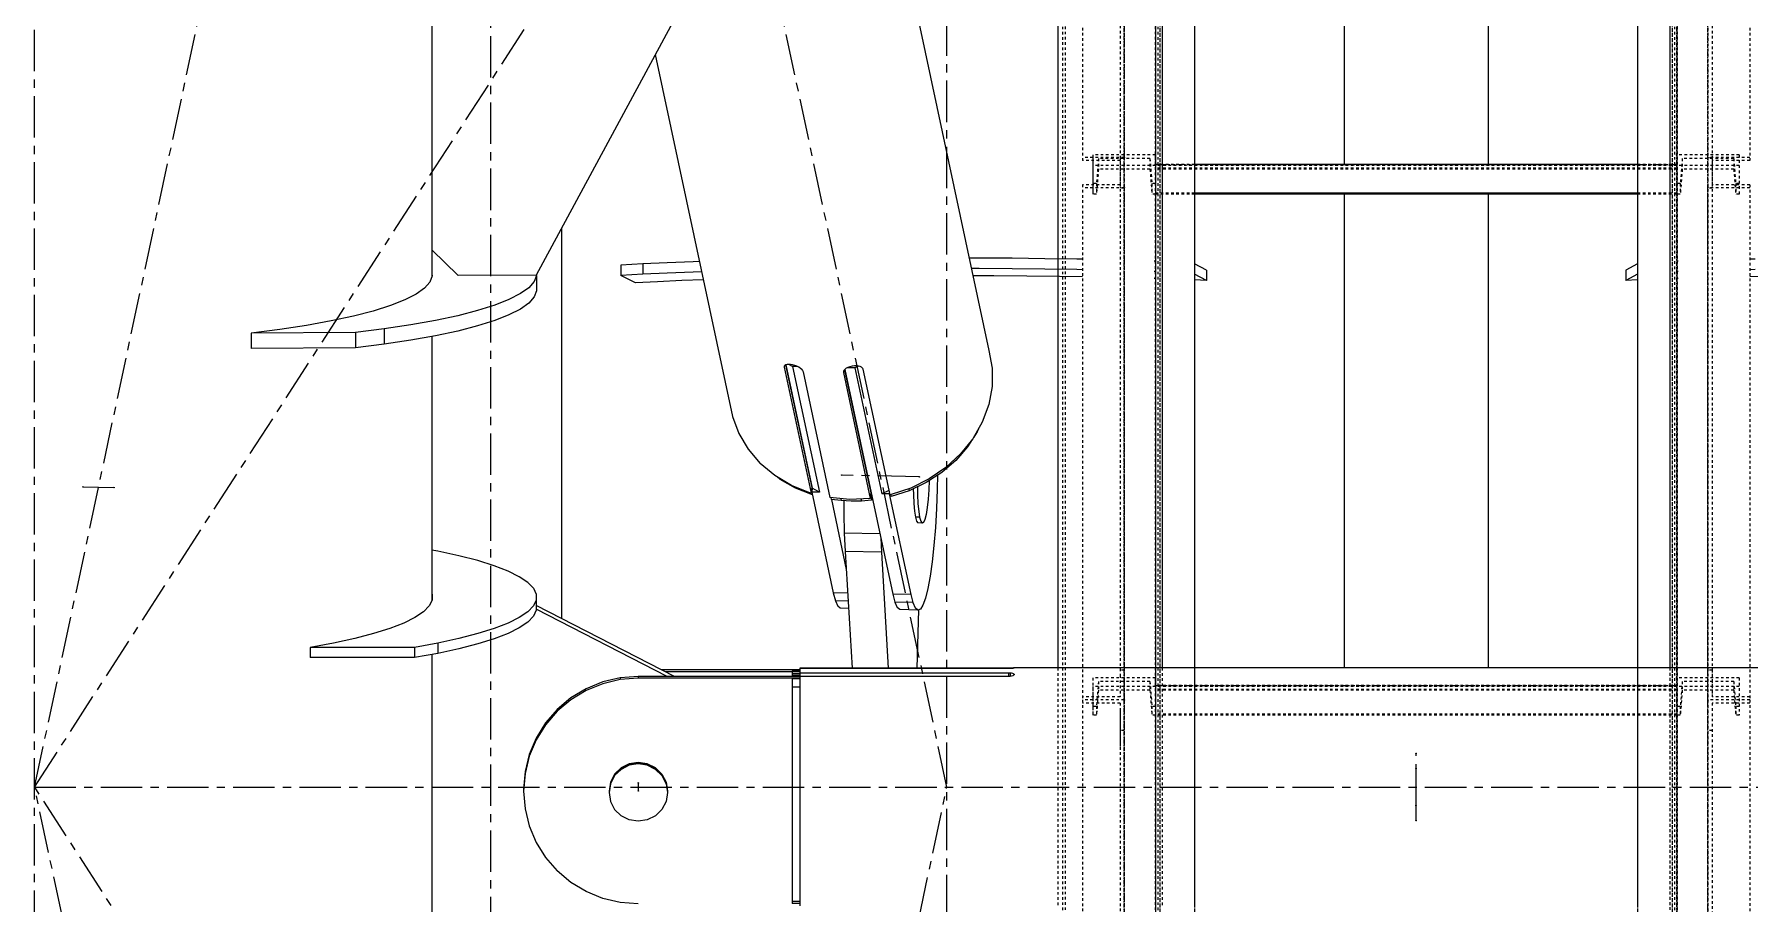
# Model space of a CAD drawing. Header units: millimetres. Extents: x 5143 to 30813, y 232 to 21408.
# Drawn here: x 11839.9 to 12169, y 5057.9 to 5224.7 of the extents above; entities that cross this region are included whole.
import ezdxf

# ---------------------------------------------------------------- set-up
doc = ezdxf.new("R2010")
doc.units = ezdxf.units.MM
doc.header["$LTSCALE"] = 0.25
for name, pattern in [('CENTER', [50.8, 31.75, -6.35, 6.35, -6.35]), ('XKITLINE00', [0]), ('XKITLINE02', [4, 2, -2]), ('XKITLINE03', [6, 3, -1, 1, -1])]:
    doc.linetypes.add(name, pattern=pattern)

msp = doc.modelspace()

# ---------------------------------------------------------------- linework, layer by layer
at = {"color": 8, "linetype": 'CENTER'}
for p, q in [((12015, 4763.35), (12015, 6431.43)), ((12015, 5080.27), (11840, 5900.27)), ((11840, 5080.27), (12370, 5900.27)), ((11840, 3985.69), (11840, 5629.8)), ((11840, 5080.27), (11927.5, 5490.27)), ((11927.5, 4670.27), (11927.5, 5490.27)), ((12009.7, 5139.77), (11994.83, 5140.11)), ((11849.29, 5137.85), (11855.24, 5137.72)), ((12105, 5076.72), (12105, 5086.71)), ((12105, 5073.84), (12105, 5083.83)), ((11955.8, 5081.06), (11955.8, 5079.49)), ((11840, 5080.27), (12370, 5080.27)), ((11927.5, 4670.27), (11840, 5080.27)), ((12370, 4260.27), (11840, 5080.27)), ((11840, 4260.27), (12015, 5080.27))]:
    msp.add_line(p, q, dxfattribs=at)
at = {"color": 1, "linetype": 'XKITLINE03'}
for p, q in [((12049, 4289.12), (12049, 5553.53)), ((12160.98, 4289.11), (12160.98, 5553.53)), ((12054.98, 5549.66), (12055.01, 4280.28)), ((12154.98, 4280.28), (12154.98, 5549.66)), ((12049, 5296.94), (12049, 5201.07)), ((12160.98, 5201.07), (12160.98, 5296.94)), ((12055, 5199.51), (12055, 5201.54)), ((12055, 5199.72), (12154.98, 5199.72)), ((12154.98, 5201.54), (12154.98, 5199.51)), ((12049, 5195.25), (12049, 5096.97)), ((12160.98, 5096.97), (12160.98, 5195.25)), ((12055, 5099.54), (12055, 5101.23)), ((12154.98, 5101.23), (12154.98, 5099.54)), ((12049, 5096.97), (12049, 5001.09)), ((12055, 5099.72), (12154.98, 5099.72)), ((12160.98, 5001.09), (12160.98, 5096.97))]:
    msp.add_line(p, q, dxfattribs=at)
at = {"color": 3, "linetype": 'XKITLINE02'}
for p, q in [((12037.15, 5550.14), (12037.15, 4298.1)), ((12037.68, 5550.18), (12037.68, 4297.66)), ((12054.92, 5550.18), (12054.92, 4280.33)), ((12054.98, 5549.66), (12055.01, 4280.28)), ((12054.99, 5549.97), (12055.02, 4280.58)), ((12055.45, 5550.14), (12055.45, 4279.7)), ((12055.83, 5549.68), (12055.86, 4280.3)), ((12055.84, 5549.94), (12055.87, 4280.56)), ((12062.48, 5549.67), (12062.51, 4280.29)), ((12062.48, 5549.66), (12062.51, 4280.28)), ((12062.49, 5549.95), (12062.52, 4280.57)), ((12147.48, 5549.96), (12147.48, 4280.57)), ((12147.48, 5549.67), (12147.48, 4280.28)), ((12153.68, 5550.19), (12153.68, 4278.85)), ((12154.13, 5549.94), (12154.13, 4280.56)), ((12154.13, 5549.68), (12154.13, 4280.3)), ((12154.53, 5550.14), (12154.53, 4279.7)), ((12154.98, 5549.96), (12154.98, 4280.58)), ((12154.98, 5549.66), (12154.98, 4280.28)), ((12155.06, 5550.18), (12155.06, 4280.34)), ((12041, 5296.94), (12041, 5200.48)), ((12048.2, 5296.36), (12048.2, 5195.18)), ((12049, 5296.94), (12049, 5195.18)), ((12160.98, 5296.94), (12160.98, 5195.18)), ((12161.78, 5296.36), (12161.78, 5195.18)), ((12168.98, 5296.94), (12168.98, 5200.48)), ((12049, 5201.07), (12041, 5201.07)), ((12048.2, 5200.48), (12041, 5200.48)), ((12043, 5201.54), (12043, 5199.51)), ((12055, 5201.54), (12043, 5201.54)), ((12043, 5201.07), (12043, 5196.04)), ((12043, 5199.51), (12043, 5194.01)), ((12055, 5199.51), (12043, 5199.51)), ((12044.07, 5200.84), (12043.68, 5196.04)), ((12044.07, 5198.81), (12043.68, 5194.01)), ((12044.07, 5200.84), (12044.07, 5198.81)), ((12053.94, 5200.84), (12044.07, 5200.84)), ((12053.94, 5198.81), (12044.07, 5198.81)), ((12049, 5200.99), (12048.2, 5200.99)), ((12048.2, 5200.99), (12048.2, 5195.83)), ((12048.2, 5200.99), (12048.2, 5101.73)), ((12049, 5200.99), (12049, 5195.25)), ((12049, 5200.99), (12049, 5096.97)), ((12053.94, 5200.84), (12053.94, 5198.81)), ((12053.94, 5200.84), (12054.32, 5196.04)), ((12053.94, 5198.81), (12054.32, 5194.01)), ((12055, 5201.54), (12055, 5199.51)), ((12055, 5201.54), (12055, 5196.04)), ((12055, 5199.72), (12055, 5194.01)), ((12062.49, 5199.72), (12055, 5199.72)), ((12154.98, 5199.51), (12055, 5199.51)), ((12055, 5199.51), (12055, 5194.01)), ((12154.98, 5199), (12055, 5199)), ((12154.98, 5198.82), (12055, 5198.82)), ((12154.98, 5199.72), (12147.48, 5199.72)), ((12154.98, 5201.54), (12154.98, 5194.01)), ((12166.98, 5201.54), (12154.98, 5201.54)), ((12154.98, 5199.72), (12154.98, 5194.01)), ((12166.98, 5199.51), (12154.98, 5199.51)), ((12156.05, 5200.84), (12155.66, 5196.04)), ((12156.05, 5198.81), (12155.66, 5194.01)), ((12165.92, 5200.84), (12156.05, 5200.84)), ((12156.05, 5200.84), (12156.05, 5198.81)), ((12165.92, 5198.81), (12156.05, 5198.81)), ((12168.98, 5201.07), (12160.98, 5201.07)), ((12160.98, 5200.99), (12160.98, 5096.97)), ((12161.78, 5200.99), (12160.98, 5200.99)), ((12161.78, 5200.99), (12161.78, 5097.54)), ((12168.98, 5200.48), (12161.78, 5200.48)), ((12165.92, 5200.84), (12166.3, 5196.04)), ((12165.92, 5200.84), (12165.92, 5198.81)), ((12165.92, 5198.81), (12166.3, 5194.01)), ((12166.98, 5201.54), (12166.98, 5194.01)), ((12048.2, 5195.83), (12041, 5195.83)), ((12041, 5195.83), (12041, 5195.25)), ((12041, 5195.83), (12041, 5096.97)), ((12043, 5196.04), (12043, 5194.01)), ((12043.68, 5196.04), (12043, 5196.04)), ((12043.68, 5196.04), (12043.68, 5194.01)), ((12054.32, 5196.04), (12054.32, 5194.01)), ((12055, 5196.04), (12054.32, 5196.04)), ((12055, 5196.04), (12055, 5194.01)), ((12155.66, 5196.04), (12154.98, 5196.04)), ((12155.66, 5196.04), (12155.66, 5194.01)), ((12168.98, 5195.83), (12161.78, 5195.83)), ((12166.98, 5196.04), (12166.3, 5196.04)), ((12166.3, 5196.04), (12166.3, 5194.01)), ((12168.98, 5195.83), (12168.98, 5096.97)), ((12168.98, 5195.83), (12168.98, 5097.54)), ((12049, 5195.25), (12041, 5195.25)), ((12043.68, 5194.01), (12043, 5194.01)), ((12049, 5195.18), (12048.2, 5195.18)), ((12055, 5194.01), (12054.32, 5194.01)), ((12062.5, 5194.22), (12055, 5194.22)), ((12062.5, 5194.21), (12055, 5194.21)), ((12062.5, 5194.02), (12055, 5194.02)), ((12062.5, 5194.01), (12055, 5194.01)), ((12154.98, 5194.22), (12147.48, 5194.22)), ((12154.98, 5194.21), (12147.48, 5194.21)), ((12154.98, 5194.02), (12147.48, 5194.02)), ((12154.98, 5194.01), (12147.48, 5194.01)), ((12155.66, 5194.01), (12154.98, 5194.01)), ((12168.98, 5195.25), (12160.98, 5195.25)), ((12161.78, 5195.18), (12160.98, 5195.18)), ((12166.98, 5194.01), (12166.3, 5194.01)), ((12036.3, 5103.12), (12036.3, 5057.42)), ((12043, 5101.23), (12043, 5099.54)), ((12043, 5101.23), (12043, 5095.74)), ((12055, 5101.23), (12043, 5101.23)), ((12044.07, 5100.53), (12043.68, 5095.74)), ((12044.07, 5100.53), (12044.07, 5098.84)), ((12053.94, 5100.53), (12044.07, 5100.53)), ((12049, 5102.71), (12048.2, 5102.71)), ((12048.2, 5101.73), (12048.2, 5097.54)), ((12053.94, 5100.53), (12053.94, 5098.84)), ((12053.94, 5100.53), (12054.32, 5095.74)), ((12055, 5101.23), (12055, 5099.54)), ((12055, 5101.23), (12055, 5095.74)), ((12056.3, 5103.12), (12056.3, 5057.42)), ((12062.5, 5103.12), (12062.5, 5057.42)), ((12147.48, 5103.12), (12147.48, 5057.42)), ((12153.68, 5103.12), (12153.68, 5057.42)), ((12154.98, 5101.23), (12154.98, 5094.04)), ((12166.98, 5101.23), (12154.98, 5101.23)), ((12156.05, 5100.53), (12155.66, 5095.74)), ((12165.92, 5100.53), (12156.05, 5100.53)), ((12156.05, 5100.53), (12156.05, 5098.84)), ((12161.78, 5102.71), (12160.98, 5102.71)), ((12161.78, 5102.71), (12161.78, 5097.54)), ((12165.92, 5100.53), (12166.3, 5095.74)), ((12165.92, 5100.53), (12165.92, 5098.84)), ((12166.98, 5101.23), (12166.98, 5094.04)), ((12048.2, 5097.54), (12041, 5097.54)), ((12041, 5096.97), (12041, 5094.93)), ((12049, 5096.97), (12041, 5096.97)), ((12049, 5096.97), (12041, 5096.97)), ((12043, 5099.54), (12043, 5094.04)), ((12055, 5099.54), (12043, 5099.54)), ((12044.07, 5098.84), (12043.68, 5094.04)), ((12053.94, 5098.84), (12044.07, 5098.84)), ((12049, 5096.97), (12049, 5088.05)), ((12053.94, 5098.84), (12054.32, 5094.04)), ((12055, 5099.72), (12055, 5094.04)), ((12154.98, 5099.72), (12055, 5099.72)), ((12154.98, 5099.54), (12055, 5099.54)), ((12055, 5099.54), (12055, 5094.04)), ((12154.98, 5099), (12055, 5099)), ((12154.98, 5098.85), (12055, 5098.85)), ((12154.98, 5099.72), (12154.98, 5094.04)), ((12166.98, 5099.54), (12154.98, 5099.54)), ((12156.05, 5098.84), (12155.66, 5094.04)), ((12165.92, 5098.84), (12156.05, 5098.84)), ((12160.98, 5096.97), (12160.98, 4995.2)), ((12168.98, 5096.97), (12160.98, 5096.97)), ((12168.98, 5096.97), (12160.98, 5096.97)), ((12168.98, 5097.54), (12161.78, 5097.54)), ((12165.92, 5098.84), (12166.3, 5094.04)), ((12168.98, 5096.97), (12168.98, 5000.5)), ((12048.2, 5096.38), (12041, 5096.38)), ((12041, 5094.93), (12041, 5000.5)), ((12043, 5095.74), (12043, 5094.04)), ((12043.68, 5095.74), (12043, 5095.74)), ((12043.68, 5094.04), (12043, 5094.04)), ((12043.68, 5095.74), (12043.68, 5094.04)), ((12048.2, 5096.38), (12048.2, 5088.05)), ((12048.2, 5094.93), (12048.2, 4995.2)), ((12049, 5094.93), (12049, 4995.2)), ((12054.32, 5095.74), (12054.32, 5094.04)), ((12055, 5095.74), (12054.32, 5095.74)), ((12055, 5094.04), (12054.32, 5094.04)), ((12055, 5095.74), (12055, 5094.04)), ((12154.98, 5094.22), (12055, 5094.22)), ((12154.98, 5094.21), (12055, 5094.21)), ((12154.98, 5094.05), (12055, 5094.05)), ((12154.98, 5094.04), (12055, 5094.04)), ((12155.66, 5095.74), (12154.98, 5095.74)), ((12155.66, 5094.04), (12154.98, 5094.04)), ((12155.66, 5095.74), (12155.66, 5094.04)), ((12161.78, 5096.38), (12161.78, 4995.2)), ((12168.98, 5096.38), (12161.78, 5096.38)), ((12166.98, 5095.74), (12166.3, 5095.74)), ((12166.3, 5095.74), (12166.3, 5094.04)), ((12166.98, 5094.04), (12166.3, 5094.04)), ((12049, 5091.08), (12048.2, 5091.08)), ((12161.78, 5091.08), (12160.98, 5091.08))]:
    msp.add_line(p, q, dxfattribs=at)
at = {"color": 7, "linetype": 'XKITLINE00'}
for p, q in [((12153.68, 5523.52), (12153.68, 5103.12)), ((12147.48, 5513.93), (12147.48, 5103.12)), ((12062.49, 5382.43), (12062.5, 5103.12)), ((12056.3, 5372.86), (12056.3, 5103.12)), ((12036.3, 5341.91), (12036.3, 5103.12)), ((12147.48, 5199.72), (12062.49, 5199.72)), ((12147.48, 5194.22), (12062.5, 5194.22)), ((12147.48, 5194.21), (12062.5, 5194.21)), ((12147.48, 5194.02), (12062.5, 5194.02)), ((12147.48, 5194.01), (12062.5, 5194.01))]:
    msp.add_line(p, q, dxfattribs=at)
at = {"color": 8, "linetype": 'XKITLINE00'}
for p, q in [((12091.2, 5294.01), (12091.2, 5199.72)), ((12118.8, 5294.01), (12118.8, 5199.72)), ((11997.81, 5282.36), (12023.06, 5164.02)), ((11916.2, 5273.02), (11916.2, 5178.17)), ((11916.22, 5273.03), (11916.22, 5183.33)), ((11967.83, 5237.05), (11936.22, 5178.49)), ((11959.06, 5220.82), (11973.89, 5151.35)), ((12091.2, 5194.01), (12091.2, 5103.12)), ((12118.8, 5194.01), (12118.8, 5103.12)), ((11941.09, 5187.51), (11941.09, 5112.58)), ((11916.2, 5183.52), (11916.22, 5183.33)), ((11921.22, 5178.43), (11916.22, 5183.33)), ((11956.7, 5180.63), (11952.47, 5180.4)), ((11952.47, 5180.4), (11952.47, 5178.4)), ((11961.33, 5180.85), (11956.7, 5180.63)), ((11956.7, 5180.63), (11956.7, 5178.64)), ((11966.33, 5181.05), (11961.33, 5180.85)), ((11966.33, 5179.05), (11961.33, 5178.85)), ((11967.54, 5181.09), (11966.33, 5181.05)), ((11967.96, 5179.1), (11966.33, 5179.05)), ((12021.16, 5181.76), (12019.28, 5181.76)), ((12021.16, 5179.76), (12019.7, 5179.76)), ((12027.54, 5181.71), (12021.16, 5181.76)), ((12027.54, 5179.71), (12021.16, 5179.76)), ((12033.81, 5181.63), (12027.54, 5181.71)), ((12033.81, 5179.63), (12027.54, 5179.71)), ((12039.93, 5181.53), (12033.81, 5181.63)), ((12039.93, 5179.53), (12033.81, 5179.63)), ((12041, 5181.51), (12039.93, 5181.53)), ((12041, 5179.51), (12039.93, 5179.53)), ((12055, 5181.15), (12054.72, 5181.16)), ((12055, 5179.15), (12054.72, 5179.16)), ((12064.79, 5179.46), (12062.5, 5180.63)), ((12064.79, 5179.46), (12064.79, 5177.46)), ((12147.48, 5180.63), (12145.2, 5179.46)), ((12145.2, 5179.46), (12145.2, 5177.46)), ((12155.27, 5181.16), (12154.98, 5181.15)), ((12155.27, 5179.16), (12154.98, 5179.15)), ((12170.06, 5181.53), (12168.98, 5181.51)), ((12170.06, 5179.53), (12168.98, 5179.51)), ((11914.8, 5175.98), (11913.19, 5174.83)), ((11915.83, 5177.15), (11914.8, 5175.98)), ((11916.26, 5178.34), (11915.83, 5177.15)), ((11916.21, 5178.66), (11916.26, 5178.34)), ((11936.22, 5178.49), (11921.22, 5178.43)), ((11934.8, 5176.07), (11933.18, 5174.92)), ((11935.82, 5177.24), (11934.8, 5176.07)), ((11936.25, 5178.43), (11935.82, 5177.24)), ((11936.24, 5178.53), (11936.25, 5178.43)), ((11936.25, 5178.43), (11936.25, 5175.47)), ((11956.7, 5178.64), (11952.47, 5178.4)), ((11955.28, 5176.97), (11952.47, 5178.4)), ((11959.51, 5177.2), (11955.28, 5176.97)), ((11961.33, 5178.85), (11956.7, 5178.64)), ((11964.15, 5177.42), (11959.51, 5177.2)), ((11968.29, 5177.58), (11964.15, 5177.42)), ((12023.97, 5178.32), (12020.01, 5178.34)), ((12030.35, 5178.28), (12023.97, 5178.32)), ((12036.62, 5178.2), (12030.35, 5178.28)), ((12041, 5178.13), (12036.62, 5178.2)), ((12055, 5177.8), (12054.72, 5177.81)), ((12064.79, 5177.46), (12062.5, 5178.63)), ((12064.79, 5177.46), (12062.5, 5177.55)), ((12147.48, 5178.63), (12145.2, 5177.46)), ((12147.48, 5177.55), (12145.2, 5177.46)), ((12155.27, 5177.81), (12154.98, 5177.8)), ((12173.37, 5178.2), (12168.98, 5178.13)), ((11908.25, 5172.62), (11904.97, 5171.59)), ((11911, 5173.71), (11908.25, 5172.62)), ((11913.19, 5174.83), (11911, 5173.71)), ((11928.25, 5172.71), (11924.96, 5171.67)), ((11930.99, 5173.8), (11928.25, 5172.71)), ((11933.18, 5174.92), (11930.99, 5173.8)), ((11934.8, 5173.12), (11933.18, 5171.96)), ((11935.82, 5174.29), (11934.8, 5173.12)), ((11936.25, 5175.47), (11935.82, 5174.29)), ((11896.9, 5169.69), (11892.18, 5168.84)), ((11901.17, 5170.6), (11896.9, 5169.69)), ((11904.97, 5171.59), (11901.17, 5170.6)), ((11916.89, 5169.77), (11912.17, 5168.92)), ((11921.17, 5170.69), (11916.89, 5169.77)), ((11924.96, 5171.67), (11921.17, 5170.69)), ((11928.25, 5169.76), (11924.96, 5168.72)), ((11930.99, 5170.84), (11928.25, 5169.76)), ((11933.18, 5171.96), (11930.99, 5170.84)), ((11887.04, 5168.06), (11881.54, 5167.37)), ((11901.53, 5167.46), (11881.54, 5167.37)), ((11881.54, 5167.37), (11881.54, 5164.42)), ((11892.18, 5168.84), (11887.04, 5168.06)), ((11907.04, 5168.15), (11901.53, 5167.46)), ((11901.53, 5167.46), (11901.53, 5164.51)), ((11912.17, 5168.92), (11907.04, 5168.15)), ((11907.04, 5168.15), (11907.04, 5165.2)), ((11912.17, 5165.97), (11907.04, 5165.2)), ((11916.89, 5166.82), (11912.17, 5165.97)), ((11916.2, 5166.69), (11916.2, 5116.07)), ((11921.17, 5167.74), (11916.89, 5166.82)), ((11924.96, 5168.72), (11921.17, 5167.74)), ((11901.53, 5164.51), (11881.54, 5164.42)), ((11907.04, 5165.2), (11901.53, 5164.51)), ((12023.06, 5164.02), (12023.67, 5160.61)), ((11983.9, 5161.14), (11983.81, 5160.99)), ((11983.81, 5160.99), (11983.81, 5160.8)), ((11983.81, 5160.8), (11988.96, 5136.65)), ((11984.08, 5161.26), (11983.9, 5161.14)), ((11984.04, 5161.24), (11989.06, 5137.73)), ((11984.34, 5161.33), (11984.08, 5161.26)), ((11984.09, 5161.26), (11989.15, 5137.58)), ((11984.65, 5161.36), (11984.34, 5161.33)), ((11985.02, 5161.33), (11984.65, 5161.36)), ((11985.38, 5160.95), (11984.66, 5161.36)), ((11985.41, 5161.26), (11985.02, 5161.33)), ((11985.38, 5160.95), (11990.54, 5136.81)), ((11986.32, 5160.93), (11985.38, 5160.95)), ((11985.82, 5161.14), (11985.41, 5161.26)), ((11986.21, 5160.99), (11985.82, 5161.14)), ((11986.58, 5160.8), (11986.21, 5160.99)), ((11986.89, 5160.59), (11986.58, 5160.8)), ((11987.14, 5160.37), (11986.89, 5160.59)), ((11987.14, 5160.37), (11987.28, 5160.19)), ((11987.28, 5160.19), (11987.32, 5160.15)), ((11987.32, 5160.15), (11987.4, 5159.95)), ((11987.4, 5159.95), (11992.56, 5135.8)), ((11995.16, 5160.02), (11995.14, 5159.98)), ((11995.14, 5159.98), (11995.14, 5159.78)), ((11995.14, 5159.78), (12000.29, 5135.63)), ((11995.24, 5160.19), (11995.16, 5160.02)), ((11995.42, 5160.4), (11995.24, 5160.19)), ((11995.34, 5160.31), (12000.39, 5136.68)), ((11995.4, 5160.37), (12004.6, 5117.27)), ((11995.69, 5160.6), (11995.42, 5160.4)), ((11996.02, 5160.77), (11995.69, 5160.6)), ((11997.33, 5160.69), (11995.93, 5160.72)), ((11996.4, 5160.91), (11996.02, 5160.77)), ((11996.81, 5161.01), (11996.4, 5160.91)), ((11997.24, 5161.06), (11996.81, 5161.01)), ((11997.64, 5161.07), (11997.24, 5161.06)), ((11998.05, 5161.02), (11997.33, 5160.69)), ((11997.33, 5160.69), (12002.49, 5136.54)), ((11998.02, 5161.03), (11997.64, 5161.07)), ((11998.35, 5160.94), (11998.02, 5161.03)), ((11998.61, 5160.82), (11998.35, 5160.94)), ((11998.79, 5160.65), (11998.61, 5160.82)), ((11998.79, 5160.65), (11998.88, 5160.46)), ((11998.88, 5160.46), (12004.03, 5136.32)), ((12023.67, 5160.61), (12023.65, 5157.13)), ((12023.65, 5157.13), (12023.02, 5153.65)), ((12023.02, 5153.65), (12021.78, 5150.28)), ((11973.89, 5151.35), (11975.1, 5148.09)), ((12021.78, 5150.28), (12019.97, 5147.09)), ((11975.1, 5148.09), (11976.88, 5145.07)), ((12019.97, 5147.09), (12017.62, 5144.16)), ((12019.86, 5146.96), (12018.95, 5145.54)), ((12020.78, 5148.39), (12020.13, 5147.38)), ((12021.03, 5148.97), (12020.78, 5148.39)), ((11976.88, 5145.07), (11979.2, 5142.36)), ((12016.68, 5142.93), (12014.02, 5140.63)), ((12017.62, 5144.16), (12014.81, 5141.57)), ((12018.95, 5145.54), (12016.68, 5142.93)), ((11981.99, 5140.03), (11979.2, 5142.36)), ((11985.19, 5138.13), (11981.99, 5140.03)), ((11983.02, 5139.29), (11982.41, 5139.78)), ((12014.02, 5140.63), (12011.03, 5138.67)), ((12014.81, 5141.57), (12011.59, 5139.37)), ((12013.17, 5140.07), (12013.13, 5137.42)), ((11985.98, 5137.6), (11983.02, 5139.29)), ((11988.72, 5136.71), (11985.19, 5138.13)), ((11985.93, 5137.83), (11985.98, 5137.6)), ((11989.19, 5136.33), (11985.98, 5137.6)), ((11988.96, 5136.65), (11988.72, 5136.71)), ((11989.06, 5137.73), (11988.96, 5136.65)), ((11989.08, 5137.91), (11989.02, 5137.28)), ((11989.02, 5137.28), (11989.09, 5136.96)), ((11989.15, 5137.58), (11989.08, 5136.84)), ((11990.54, 5136.81), (11989.08, 5136.84)), ((11989.08, 5136.84), (11993.2, 5117.53)), ((11990.54, 5136.81), (11989.15, 5137.58)), ((12000.39, 5136.68), (12000.29, 5135.63)), ((12000.41, 5136.91), (12000.35, 5136.25)), ((12003.84, 5137.18), (12002.49, 5136.54)), ((12003.95, 5136.51), (12002.49, 5136.54)), ((12003.96, 5136.64), (12003.95, 5136.51)), ((12003.95, 5136.51), (12008.07, 5117.2)), ((12004.28, 5136.37), (12004.03, 5136.32)), ((12004.21, 5136.35), (12004.29, 5135.98)), ((12008.05, 5137.62), (12004.28, 5136.37)), ((12007.76, 5137.11), (12004.29, 5135.98)), ((12007.68, 5137.49), (12007.76, 5137.11)), ((12011.03, 5138.67), (12007.76, 5137.11)), ((12011.59, 5139.37), (12008.05, 5137.62)), ((12008.54, 5137.49), (12008.56, 5136.38)), ((12008.56, 5136.38), (12008.65, 5134.65)), ((12009.33, 5137.86), (12009.36, 5136.36)), ((12009.36, 5136.36), (12009.44, 5134.63)), ((12011.54, 5137.31), (12011.4, 5135.48)), ((12011.62, 5139.06), (12011.54, 5137.31)), ((12013.13, 5137.42), (12012.99, 5133.68)), ((11996.4, 5135.45), (11992.56, 5135.8)), ((11992.75, 5135.79), (11992.82, 5135.45)), ((11994.73, 5135.21), (11992.82, 5135.45)), ((11992.83, 5135.45), (11995.69, 5122.02)), ((11994.64, 5135.61), (11994.73, 5135.21)), ((11996.66, 5135.1), (11994.73, 5135.21)), ((11995.22, 5135.18), (11995.23, 5132.78)), ((12000.29, 5135.63), (11996.4, 5135.45)), ((11998.61, 5135.12), (11996.66, 5135.1)), ((11998.51, 5135.55), (11998.61, 5135.12)), ((12000.55, 5135.28), (11998.61, 5135.12)), ((12000.35, 5136.25), (12000.55, 5135.28)), ((12000.61, 5135.95), (12000.55, 5135.28)), ((12008.65, 5134.65), (12008.79, 5133.17)), ((12008.79, 5133.17), (12008.97, 5132.03)), ((12009.44, 5134.63), (12009.58, 5133.15)), ((12009.58, 5133.15), (12009.77, 5132.01)), ((12011.22, 5133.87), (12011, 5132.55)), ((12011.4, 5135.48), (12011.22, 5133.87)), ((12012.99, 5133.68), (12012.78, 5130.04)), ((11995.23, 5132.78), (11995.32, 5129)), ((12008.97, 5132.03), (12009.19, 5131.27)), ((12009.77, 5132.01), (12008.97, 5132.03)), ((12009.19, 5131.27), (12009.44, 5130.94)), ((12010.23, 5130.92), (12009.44, 5130.94)), ((12009.77, 5132.01), (12009.99, 5131.25)), ((12009.99, 5131.25), (12010.23, 5130.92)), ((12010.49, 5131.04), (12010.23, 5130.92)), ((12010.75, 5131.59), (12010.49, 5131.04)), ((12011, 5132.55), (12010.75, 5131.59)), ((12012.78, 5130.04), (12012.5, 5126.62)), ((12002.13, 5128.85), (11995.32, 5129)), ((11995.32, 5129), (11995.49, 5125.47)), ((12002.29, 5128.07), (12002.42, 5125.31)), ((12012.5, 5126.62), (12012.17, 5123.47)), ((11917.34, 5125.53), (11916.2, 5125.74)), ((11921.4, 5124.64), (11917.34, 5125.53)), ((11925.01, 5123.7), (11921.4, 5124.64)), ((11928.16, 5122.71), (11925.01, 5123.7)), ((12002.42, 5125.31), (11995.49, 5125.47)), ((11995.49, 5125.47), (11996.83, 5103.07)), ((12002.42, 5125.31), (12003.76, 5103.07)), ((12012.17, 5123.47), (12011.78, 5120.69)), ((11930.81, 5121.68), (11928.16, 5122.71)), ((11932.96, 5120.61), (11930.81, 5121.68)), ((11934.59, 5119.51), (11932.96, 5120.61)), ((12011.78, 5120.69), (12011.34, 5118.34)), ((11916.2, 5117.33), (11916.23, 5117.27)), ((11916.23, 5117.27), (11916.23, 5116.13)), ((11934.59, 5119.51), (11935.68, 5118.4)), ((11935.68, 5118.4), (11936.23, 5117.27)), ((11936.23, 5117.27), (11936.23, 5116.13)), ((11995.97, 5117.46), (11993.2, 5117.53)), ((11993.2, 5117.53), (11993.61, 5115.97)), ((12008.07, 5117.2), (12004.6, 5117.27)), ((12004.6, 5117.27), (12005.01, 5115.72)), ((12008.07, 5117.2), (12008.48, 5115.64)), ((12011.34, 5118.34), (12010.88, 5116.48)), ((11914.59, 5113.89), (11912.96, 5112.79)), ((11915.68, 5115), (11914.59, 5113.89)), ((11916.23, 5116.13), (11915.68, 5115)), ((11934.59, 5113.89), (11932.96, 5112.79)), ((11935.68, 5115), (11934.59, 5113.89)), ((11936.23, 5116.13), (11935.68, 5115)), ((11936.23, 5114.17), (11935.68, 5113.04)), ((11936.23, 5116.13), (11936.23, 5114.17)), ((11962.72, 5101.49), (11936.23, 5115.07)), ((11961.35, 5101.49), (11936.23, 5114.37)), ((11996.06, 5115.92), (11993.61, 5115.97)), ((11993.61, 5115.97), (11994.06, 5114.97)), ((11994.54, 5114.55), (11994.06, 5114.97)), ((11996.14, 5114.52), (11994.54, 5114.55)), ((12008.48, 5115.64), (12005.01, 5115.72)), ((12005.01, 5115.72), (12005.46, 5114.72)), ((12005.94, 5114.3), (12005.46, 5114.72)), ((12009.41, 5114.22), (12005.94, 5114.3)), ((12008.48, 5115.64), (12008.93, 5114.64)), ((12009.41, 5114.22), (12008.93, 5114.64)), ((12009.53, 5114.27), (12009.21, 5103.07)), ((12009.9, 5114.4), (12009.41, 5114.22)), ((12010.39, 5115.15), (12009.9, 5114.4)), ((12010.88, 5116.48), (12010.39, 5115.15)), ((11908.16, 5110.69), (11905.01, 5109.7)), ((11910.81, 5111.72), (11908.16, 5110.69)), ((11912.96, 5112.79), (11910.81, 5111.72)), ((11928.16, 5110.69), (11925.01, 5109.7)), ((11930.81, 5111.72), (11928.16, 5110.69)), ((11932.96, 5112.79), (11930.81, 5111.72)), ((11932.96, 5110.82), (11930.81, 5109.75)), ((11934.59, 5111.92), (11932.96, 5110.82)), ((11935.68, 5113.04), (11934.59, 5111.92)), ((11897.34, 5107.87), (11892.88, 5107.06)), ((11892.88, 5107.06), (11892.88, 5105.09)), ((11912.88, 5107.06), (11892.88, 5107.06)), ((11901.4, 5108.76), (11897.34, 5107.87)), ((11905.01, 5109.7), (11901.4, 5108.76)), ((11917.34, 5107.87), (11912.88, 5107.06)), ((11912.88, 5107.06), (11912.88, 5105.09)), ((11921.4, 5108.76), (11917.34, 5107.87)), ((11917.34, 5107.87), (11917.34, 5105.91)), ((11921.4, 5106.79), (11917.34, 5105.91)), ((11925.01, 5109.7), (11921.4, 5108.76)), ((11925.01, 5107.73), (11921.4, 5106.79)), ((11928.16, 5108.72), (11925.01, 5107.73)), ((11930.81, 5109.75), (11928.16, 5108.72)), ((11912.88, 5105.09), (11892.88, 5105.09)), ((11917.34, 5105.91), (11912.88, 5105.09)), ((11916.2, 5105.69), (11916.2, 5050.39)), ((11949, 5100.43), (11945.81, 5099.13)), ((11949, 5100.08), (11945.81, 5098.78)), ((11952.35, 5101.23), (11949, 5100.43)), ((11952.35, 5100.88), (11949, 5100.08)), ((11955.8, 5101.49), (11952.35, 5101.23)), ((11952.35, 5101.23), (11952.35, 5100.88)), ((11955.8, 5101.14), (11952.35, 5100.88)), ((12026.8, 5101.49), (11955.8, 5101.49)), ((11955.8, 5101.49), (11955.8, 5101.14)), ((11986.8, 5101.14), (11955.8, 5101.14)), ((11986.8, 5102.72), (11960.32, 5102.72)), ((11985.3, 5102.37), (11961.01, 5102.37)), ((11986.8, 5102.57), (11985.3, 5102.57)), ((11985.3, 5102.57), (11985.3, 5101.51)), ((11986.8, 5102.46), (11985.3, 5102.46)), ((11986.8, 5102.04), (11985.3, 5102.04)), ((11986.8, 5101.73), (11985.3, 5101.73)), ((11986.8, 5101), (11985.3, 5101)), ((11985.3, 5101), (11985.3, 5059.29)), ((11986.8, 5103.07), (11986.8, 5102.98)), ((12026.8, 5103.07), (11986.8, 5103.07)), ((11986.8, 5102.98), (11986.8, 5101.51)), ((12026.8, 5102.98), (11986.8, 5102.98)), ((12026.8, 5102.14), (11986.8, 5102.14)), ((11986.8, 5101.73), (11986.8, 5101.51)), ((12026.8, 5101.45), (11986.8, 5101.45)), ((11986.8, 5101.45), (11986.8, 5065.56)), ((12026.8, 5103.07), (12026.8, 5102.98)), ((12027.11, 5103.07), (12026.8, 5103.07)), ((12027.11, 5102.99), (12026.8, 5102.98)), ((12027.11, 5102.13), (12026.8, 5102.14)), ((12026.8, 5102.14), (12026.8, 5101.51)), ((12026.8, 5101.49), (12026.8, 5101.45)), ((12027.11, 5101.47), (12026.8, 5101.45)), ((12027.39, 5103.08), (12027.11, 5103.07)), ((12027.11, 5103.07), (12027.11, 5102.99)), ((12027.39, 5103), (12027.11, 5102.99)), ((12027.39, 5102.1), (12027.11, 5102.13)), ((12027.11, 5102.13), (12027.11, 5101.47)), ((12027.39, 5101.53), (12027.11, 5101.47)), ((12027.63, 5103.1), (12027.39, 5103.08)), ((12027.63, 5103.02), (12027.39, 5103)), ((12027.63, 5102.04), (12027.39, 5102.1)), ((12027.63, 5101.62), (12027.39, 5101.53)), ((12027.8, 5103.12), (12027.63, 5103.1)), ((12027.8, 5103.04), (12027.63, 5103.02)), ((12027.8, 5101.97), (12027.63, 5102.04)), ((12027.8, 5101.73), (12027.63, 5101.62)), ((12027.88, 5103.1), (12027.8, 5103.12)), ((12182.19, 5103.12), (12027.8, 5103.12)), ((12027.88, 5103.07), (12027.8, 5103.04)), ((12027.88, 5101.9), (12027.8, 5101.97)), ((12027.88, 5101.81), (12027.8, 5101.73)), ((12027.88, 5103.1), (12027.88, 5103.07)), ((12027.88, 5101.9), (12027.88, 5101.81)), ((11942.86, 5097.36), (11940.24, 5095.15)), ((11942.86, 5097.01), (11940.24, 5094.8)), ((11945.81, 5099.13), (11942.86, 5097.36)), ((11945.81, 5098.78), (11942.86, 5097.01)), ((11986.8, 5099.4), (11985.3, 5099.4)), ((11940.24, 5095.15), (11938, 5092.57)), ((11940.24, 5094.8), (11938, 5092.22)), ((11938, 5092.57), (11936.19, 5089.67)), ((11938, 5092.22), (11936.19, 5089.32)), ((11936.19, 5089.67), (11934.87, 5086.53)), ((11936.19, 5089.32), (11934.87, 5086.18)), ((11934.87, 5086.53), (11934.07, 5083.22)), ((11934.87, 5086.18), (11934.07, 5082.87)), ((11952.5, 5083.95), (11951.26, 5082.73)), ((11952.5, 5083.81), (11951.26, 5082.59)), ((11952.5, 5083.81), (11951.26, 5082.59)), ((11952.5, 5083.66), (11951.26, 5082.45)), ((11954.06, 5084.73), (11952.5, 5083.95)), ((11954.06, 5084.59), (11952.5, 5083.81)), ((11954.06, 5084.59), (11952.5, 5083.81)), ((11954.06, 5084.45), (11952.5, 5083.66)), ((11955.8, 5085), (11954.06, 5084.73)), ((11955.8, 5084.86), (11954.06, 5084.59)), ((11955.8, 5084.86), (11954.06, 5084.59)), ((11955.8, 5084.72), (11954.06, 5084.45)), ((11955.8, 5085), (11955.8, 5084.86)), ((11957.53, 5084.73), (11955.8, 5085)), ((11957.53, 5084.59), (11955.8, 5084.86)), ((11957.53, 5084.59), (11955.8, 5084.86)), ((11955.8, 5084.86), (11955.8, 5084.72)), ((11957.53, 5084.45), (11955.8, 5084.72)), ((11959.09, 5083.95), (11957.53, 5084.73)), ((11959.09, 5083.81), (11957.53, 5084.59)), ((11959.09, 5083.81), (11957.53, 5084.59)), ((11959.09, 5083.66), (11957.53, 5084.45)), ((11960.33, 5082.73), (11959.09, 5083.95)), ((11960.33, 5082.59), (11959.09, 5083.81)), ((11960.33, 5082.59), (11959.09, 5083.81)), ((11960.33, 5082.45), (11959.09, 5083.66)), ((11934.07, 5083.22), (11933.8, 5079.84)), ((11934.07, 5082.87), (11933.8, 5079.49)), ((11950.47, 5081.19), (11950.2, 5079.49)), ((11950.47, 5081.05), (11950.2, 5079.34)), ((11950.47, 5081.05), (11950.2, 5079.34)), ((11950.47, 5080.91), (11950.2, 5079.2)), ((11951.26, 5082.73), (11950.47, 5081.19)), ((11951.26, 5082.59), (11950.47, 5081.05)), ((11951.26, 5082.59), (11950.47, 5081.05)), ((11951.26, 5082.45), (11950.47, 5080.91)), ((11960.33, 5082.73), (11961.12, 5081.19)), ((11960.33, 5082.59), (11961.12, 5081.05)), ((11960.33, 5082.59), (11961.12, 5081.05)), ((11960.33, 5082.45), (11961.12, 5080.91)), ((11961.12, 5081.19), (11961.4, 5079.49)), ((11961.12, 5081.05), (11961.4, 5079.34)), ((11961.12, 5081.05), (11961.4, 5079.34)), ((11961.12, 5080.91), (11961.4, 5079.2)), ((11933.8, 5079.84), (11933.8, 5079.49)), ((11933.8, 5079.49), (11934.07, 5076.1)), ((11950.2, 5079.49), (11950.2, 5079.34)), ((11950.2, 5079.34), (11950.2, 5079.2)), ((11950.2, 5079.2), (11950.47, 5077.5)), ((11950.47, 5077.5), (11951.26, 5075.96)), ((11961.12, 5077.5), (11960.33, 5075.96)), ((11961.4, 5079.2), (11961.12, 5077.5)), ((11961.4, 5079.49), (11961.4, 5079.34)), ((11961.4, 5079.34), (11961.4, 5079.2)), ((11934.07, 5076.1), (11934.87, 5072.79)), ((11952.5, 5074.74), (11951.26, 5075.96)), ((11954.06, 5073.96), (11952.5, 5074.74)), ((11955.8, 5073.69), (11954.06, 5073.96)), ((11957.53, 5073.96), (11955.8, 5073.69)), ((11959.09, 5074.74), (11957.53, 5073.96)), ((11960.33, 5075.96), (11959.09, 5074.74)), ((11934.87, 5072.79), (11936.19, 5069.65)), ((11936.19, 5069.65), (11938, 5066.75)), ((11938, 5066.75), (11940.24, 5064.17)), ((11942.86, 5061.96), (11940.24, 5064.17)), ((11986.8, 5065.56), (11986.8, 5057.48)), ((11945.81, 5060.19), (11942.86, 5061.96)), ((11949, 5058.89), (11945.81, 5060.19)), ((11952.35, 5058.09), (11949, 5058.89)), ((11955.8, 5057.83), (11952.35, 5058.09)), ((11985.3, 5059.29), (11985.3, 5058.33)), ((11986.8, 5058.33), (11985.3, 5058.33)), ((11985.3, 5058.33), (11985.3, 5057.94)), ((11986.8, 5057.94), (11985.3, 5057.94))]:
    msp.add_line(p, q, dxfattribs=at)
at = {"color": 1, "linetype": 'XKITLINE00'}
for centre in [(12049, 5201.07), (12055, 5201.54), (12055, 5199.72), (12055, 5199.51), (12154.98, 5201.54), (12154.98, 5199.72), (12154.98, 5199.51), (12160.98, 5201.07), (12049, 5195.25), (12160.98, 5195.25), (12055, 5101.23), (12154.98, 5101.23), (12049, 5096.97), (12049, 5096.97), (12055, 5099.72), (12055, 5099.54), (12154.98, 5099.72), (12154.98, 5099.54), (12160.98, 5096.97), (12160.98, 5096.97)]:
    msp.add_circle(centre, 0.05, dxfattribs=at)
at = {"color": 8, "linetype": 'XKITLINE00'}
for centre in [(11994.83, 5140.11), (12009.7, 5139.77), (11849.29, 5137.85), (11855.24, 5137.72), (12105, 5086.71), (12105, 5083.83), (11955.8, 5081.06), (11840, 5080.27), (11840, 5080.27), (11840, 5080.27), (11840, 5080.27), (11840, 5080.27), (11955.8, 5079.49), (12015, 5080.27), (12015, 5080.27), (12105, 5076.72), (12105, 5073.84)]:
    msp.add_circle(centre, 0.05, dxfattribs=at)

doc.saveas('drawing.dxf')
